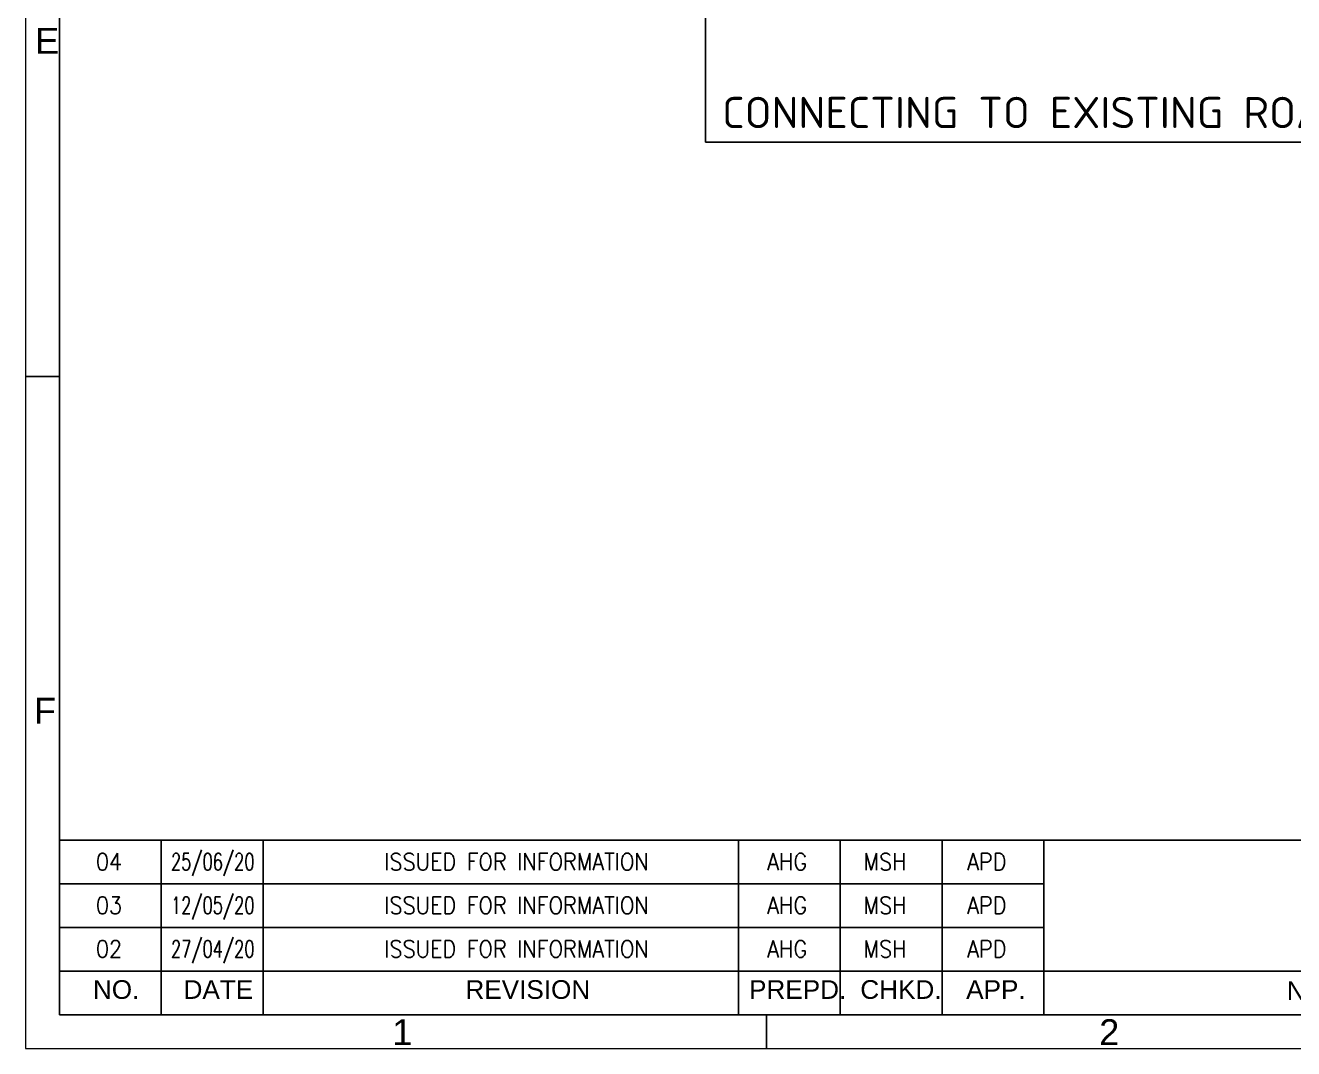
# Model space of a CAD drawing. Header units: inches. Extents: x 8618018 to 8935006, y 2431589 to 2567223.
# Drawn here: x 8618018 to 8653508, y 2431589 to 2460229 of the extents above; entities that cross this region are included whole.
import ezdxf
from ezdxf.enums import TextEntityAlignment as Align

# ---------------------------------------------------------------- set-up
doc = ezdxf.new("R2010")
doc.units = ezdxf.units.IN
doc.header["$MEASUREMENT"] = 0
for name, color, linetype in [('AC Text', 7, 'Continuous'), ('BOM', 252, 'Continuous'), ('DRG', 252, 'Continuous')]:
    doc.layers.add(name, color=color, linetype=linetype)
doc.layers.add('DIM', color=252, linetype='Continuous', lineweight=13)
doc.styles.add('ISOCPEUR', font='isocpeur.ttf')
doc.styles.add('ROMANS', font='ROMANS.shx', dxfattribs={"width": 0.8})
doc.styles.get("Standard").update_dxf_attribs({"font": 'arial.ttf'})
doc.dimstyles.new('DIM', dxfattribs={"dimscale": 175, "dimtxt": 2.5, "dimasz": 2.5, "dimexe": 0.875, "dimexo": 0.875, "dimgap": 1, "dimtad": 1, "dimdec": 0, "dimzin": 9, "dimdsep": 46, "dimtxsty": 'ISOCPEUR', "dimblk": 'OBLIQUE', "dimcen": 0.09, "dimclrd": 256, "dimclre": 256, "dimclrt": 252, "dimadec": 0, "dimazin": 0, "dimtfac": 1, "dimtdec": 0, "dimtmove": 0, "dimatfit": 3, "dimfxl": 1, "dimtfill": 1, "dimtolj": 1, "dimtzin": 0, "dimarcsym": 0})

# ---------------------------------------------------------------- blocks, each defined once
blk = doc.blocks.new('_Oblique')
at = {"color": 0, "linetype": 'ByBlock', "lineweight": -2}
blk.add_line((-0.5, -0.5), (0.5, 0.5), dxfattribs=at)
blk = doc.blocks.new('A1')
at = {"layer": 'BOM', "color": 7}
for p, q in [((5.01, 4.98), (5.01, 588.92)), ((490.78, 30.69), (5.01, 30.69))]:
    blk.add_line(p, q, dxfattribs=at)
at = {"layer": 'DIM', "color": 7}
for p, q in [((0, 594), (0, 0)), ((0, 0), (841, 0))]:
    blk.add_line(p, q, dxfattribs=at)
at = {"layer": 'DRG', "color": 7}
for p, q in [((5.01, 99), (0, 99)), ((20.01, 30.69), (20.01, 4.98)), ((35.01, 4.98), (35.01, 30.69)), ((105.01, 4.98), (105.01, 30.69)), ((120.01, 4.98), (120.01, 30.69)), ((135.01, 4.98), (135.01, 30.69)), ((150.01, 4.98), (150.01, 30.69)), ((5.01, 24.26), (150.01, 24.26)), ((150.01, 17.84), (5.01, 17.84)), ((5.01, 11.41), (339.79, 11.41)), ((836, 4.98), (5.01, 4.98)), ((109.13, 4.98), (109.13, -0.02))]:
    blk.add_line(p, q, dxfattribs=at)
at = {"color": 7, "style": 'ROMANS'}
for p in [(574.46, 35.06), (574.46, 25.99)]:
    blk.add_attdef('-', text='', height=3.2, dxfattribs=at).set_placement(p, align=Align.CENTER)
blk.add_attdef('REVNO.', (623.63, 25.56), '', height=3.2, dxfattribs=at)
at = {"layer": 'AC Text', "color": 7, "style": 'ROMANS'}
for tag, p in [('DRAWN____BY', (536.24, 17.62)), ('CHECKED_____BY', (574.6, 17.8)), ('APPROVED_____BY', (613.13, 17.62))]:
    blk.add_attdef(tag, p, '', height=2, dxfattribs=at)
at = {"layer": 'DRG', "color": 7}
for s, height, p in [('E', 3.8, (1.43, 146.54)), ('F', 3.8, (1.27, 47.86)), ('NO.', 2.754, (9.95, 7.31)), ('DATE', 2.754, (23.3, 7.31)), ('REVISION', 2.754, (64.81, 7.31)), ('PREPD.', 2.754, (106.58, 7.31)), ('CHKD.', 2.754, (122.97, 7.31)), ('APP.', 2.754, (138.56, 7.31)), ('NOTES', 2.754, (185.77, 7.15)), ('1', 3.8, (54.04, 0.51)), ('2', 3.8, (158.16, 0.51))]:
    blk.add_text(s, height=height, dxfattribs=at).set_placement(p)
blk = doc.blocks.new('GA CRM')
at = {"layer": 'DIM', "color": 252, "style": 'ISOCPEUR'}
blk.add_text('CONNECTING TO EXISTING ROAD', height=875, dxfattribs=at).set_placement((9436.5, -13988.2))
at = {"layer": 'DIM'}
blk.add_leader([(8972.7, -10440), (8972.7, -14382), (26550.9, -14382)], dimstyle='DIM', override={"dimgap": 1, "dimtad": 0}, dxfattribs=at)

msp = doc.modelspace()

# ---------------------------------------------------------------- block references
at = {"color": 252}
msp.add_blockref('GA CRM', (8628081, 2471340), dxfattribs=at)

# ---------------------------------------------------------------- texts
at = {"color": 4, "style": 'ROMANS'}
for s, width, p in [('25/06/20', 0.7, (8623260.9, 2436820.8)), ('04', 0.9, (8620358, 2436820.8)), ('ISSUED FOR INFORMATION', 0.9, (8631760.9, 2436820.8)), ('AHG', 0.9, (8639336.8, 2436820.8)), ('MSH', 0.9, (8642073.5, 2436820.8)), ('APD', 0.9, (8644923.5, 2436820.8)), ('03', 0.9, (8620358, 2435599.8)), ('12/05/20', 0.7, (8623260.9, 2435599.8)), ('ISSUED FOR INFORMATION', 0.9, (8631760.9, 2435599.8)), ('AHG', 0.9, (8639336.8, 2435599.8)), ('MSH', 0.9, (8642073.5, 2435599.8)), ('APD', 0.9, (8644923.5, 2435599.8)), ('27/04/20', 0.7, (8623260.9, 2434378.8)), ('02', 0.9, (8620358, 2434378.8)), ('ISSUED FOR INFORMATION', 0.9, (8631760.9, 2434378.8)), ('AHG', 0.9, (8639336.8, 2434378.8)), ('MSH', 0.9, (8642073.5, 2434378.8)), ('APD', 0.9, (8644923.5, 2434378.8))]:
    msp.add_text(s, height=475, dxfattribs=dict(at, width=width)).set_placement(p, align=Align.MIDDLE_CENTER)

# ---------------------------------------------------------------- next in the draw order: block references
at = {"color": 2, "xscale": 190, "yscale": 190, "zscale": 190}
msp.add_blockref('A1', (8618018, 2431592.8), dxfattribs=at)

doc.saveas('drawing.dxf')
